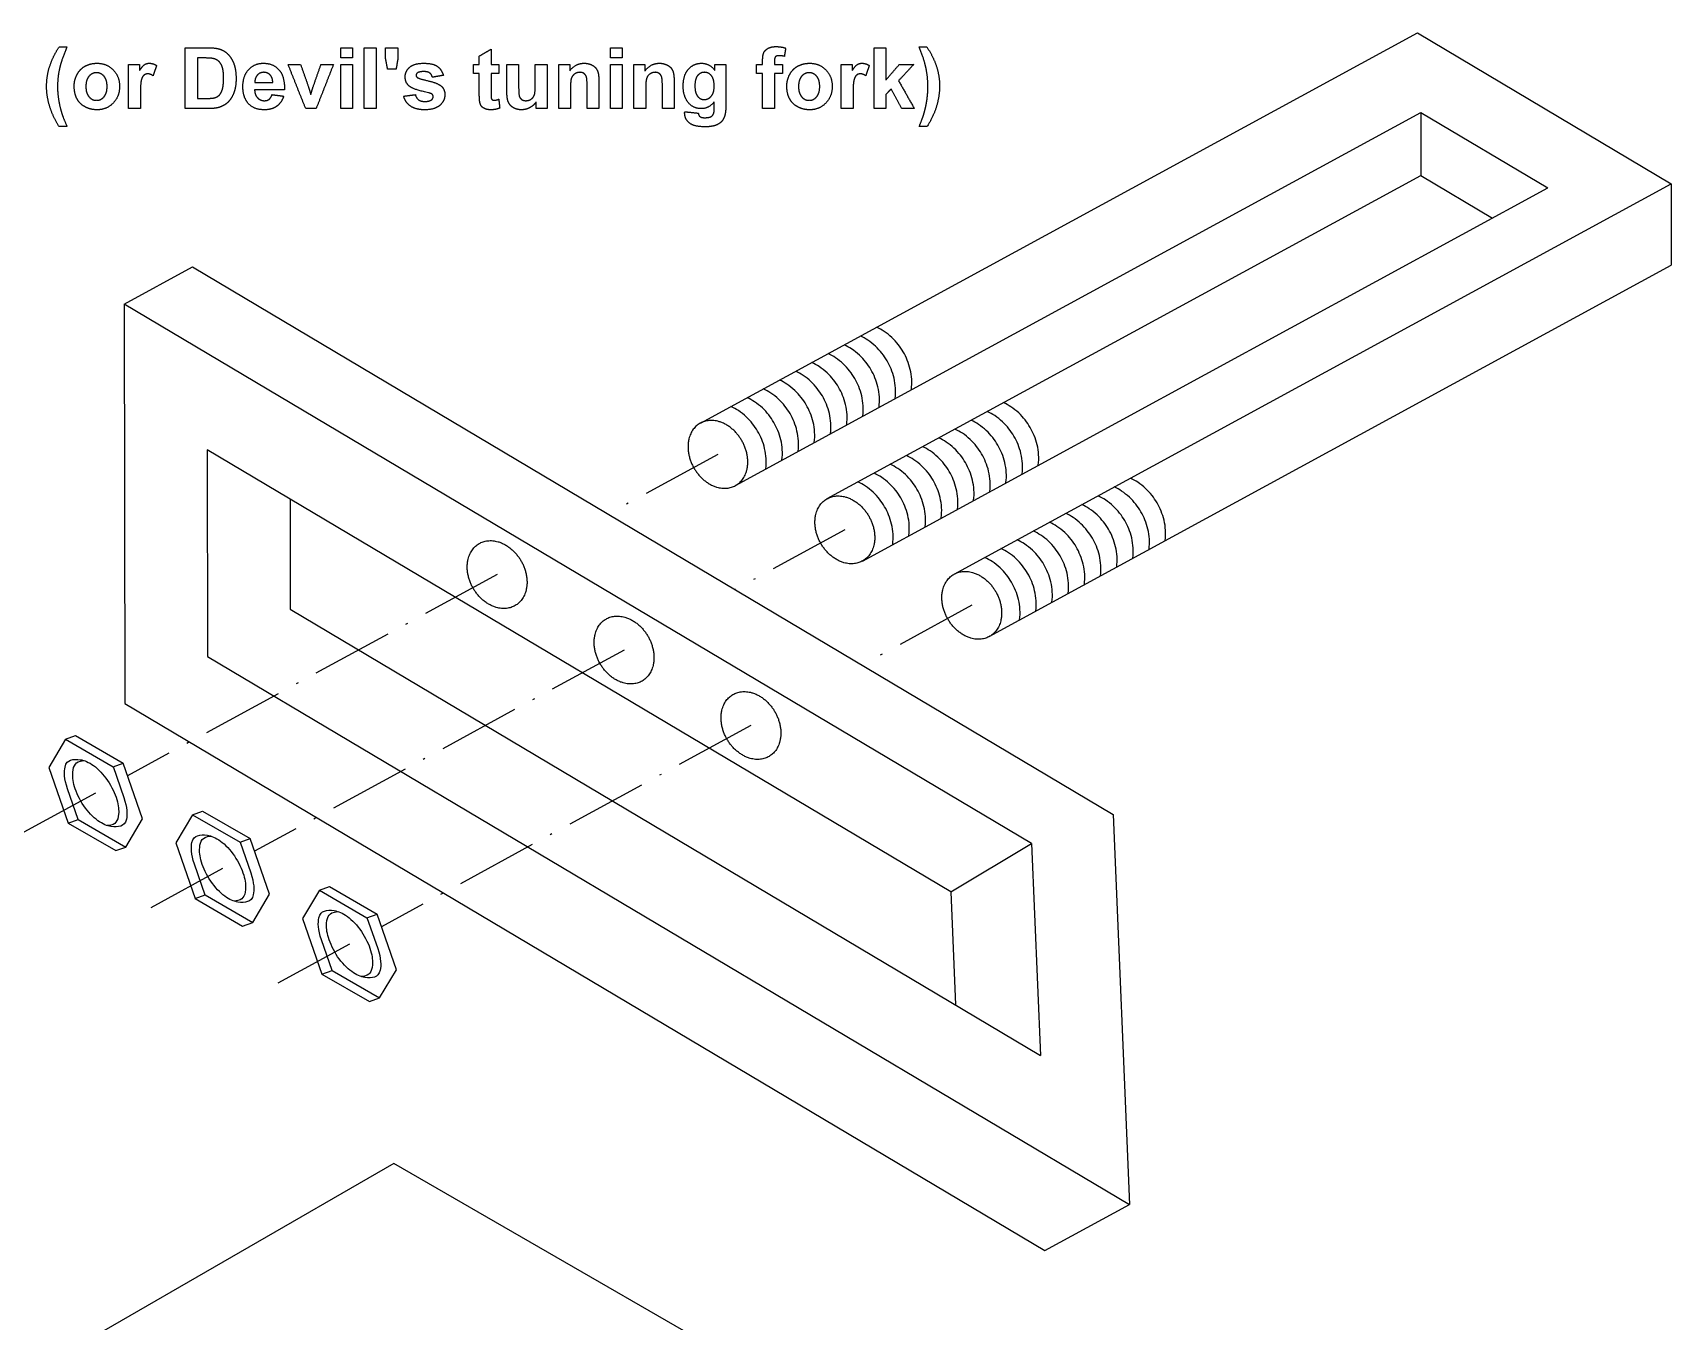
# Model space of a CAD drawing. Header units: millimetres. Extents: x -165 to 187, y -200 to 181.
# Drawn here: x 107.1 to 187.3, y -99.5 to -36.4 of the extents above; entities that cross this region are included whole.
import ezdxf

# ---------------------------------------------------------------- set-up
doc = ezdxf.new("R2010")
doc.units = ezdxf.units.MM
doc.header["$MEASUREMENT"] = 0
doc.linetypes.add('DashDot', pattern=[6, 4, -1, 0, -1])
doc.layers.add('Layer 03', color=5, linetype='Continuous')

msp = doc.modelspace()

# ---------------------------------------------------------------- linework, layer by layer
at = {"layer": 'Layer 03'}
for p, q in [((139.77, -55.529), (174.872, -36.42)), ((174.872, -36.42), (187.3, -43.81)), ((141.485, -58.591), (175.042, -40.324)), ((175.042, -40.324), (181.255, -44.019)), ((145.984, -59.224), (175.042, -43.405)), ((147.699, -62.286), (181.255, -44.019)), ((152.197, -62.918), (187.3, -43.81)), ((175.042, -43.405), (178.55, -45.491)), ((111.566, -49.704), (114.905, -47.886)), ((114.905, -47.886), (159.976, -74.685)), ((153.912, -65.98), (187.3, -47.805)), ((111.566, -49.704), (111.593, -69.256)), ((155.981, -76.113), (111.566, -49.704)), ((152.025, -78.474), (115.627, -56.832)), ((115.627, -56.832), (115.641, -66.95)), ((115.641, -66.95), (160.775, -93.786)), ((111.593, -69.256), (156.637, -96.039)), ((108.691, -71.006), (109.184, -70.827)), ((108.691, -71.006), (111.02, -72.354)), ((111.02, -72.354), (111.513, -72.175)), ((111.018, -72.348), (111.543, -73.855)), ((109.311, -74.94), (108.786, -73.432)), ((114.905, -74.701), (115.398, -74.522)), ((108.817, -75.112), (109.309, -74.934)), ((108.817, -75.112), (111.145, -76.46)), ((114.905, -74.701), (117.234, -76.048)), ((117.231, -76.042), (117.756, -77.55)), ((117.234, -76.048), (117.726, -75.87)), ((155.981, -76.113), (156.414, -86.481)), ((111.145, -76.46), (111.638, -76.282)), ((115.525, -78.635), (115, -77.127)), ((121.119, -78.395), (121.611, -78.216)), ((121.119, -78.395), (123.447, -79.743)), ((152.025, -78.474), (152.256, -84.008)), ((115.03, -78.807), (115.523, -78.628)), ((115.03, -78.807), (117.359, -80.155)), ((117.359, -80.155), (117.851, -79.976)), ((123.445, -79.737), (123.97, -81.244)), ((123.447, -79.743), (123.94, -79.564)), ((121.739, -82.329), (121.214, -80.822)), ((121.244, -82.502), (121.736, -82.323)), ((121.244, -82.502), (123.572, -83.849)), ((123.572, -83.849), (124.065, -83.671)), ((124.761, -91.774), (109.721, -100.458)), ((139.801, -100.458), (124.761, -91.774)), ((156.637, -96.039), (160.775, -93.786))]:
    msp.add_line(p, q, dxfattribs=at)
at = {"layer": 'Layer 03', "linetype": 'DashDot'}
for p, q in [((129.819, -62.944), (111.728, -72.793)), ((136.032, -66.639), (117.941, -76.487)), ((142.246, -70.333), (124.155, -80.182)), ((110.16, -73.646), (105.969, -75.927)), ((116.373, -77.341), (112.183, -79.622)), ((122.587, -81.035), (118.396, -83.317))]:
    msp.add_line(p, q, dxfattribs=at)
at = {"layer": 'Layer 03'}
for points in [[(175.042, -40.324), (175.042, -43.405)], [(187.3, -43.81), (187.3, -47.805)], [(119.681, -59.242), (119.689, -64.644), (156.414, -86.481)], [(108.691, -71.006), (107.868, -72.389), (108.817, -75.112)], [(109.184, -70.827), (111.513, -72.175)], [(111.638, -76.282), (112.461, -74.898), (111.513, -72.175)], [(115.398, -74.522), (117.726, -75.87)], [(109.309, -74.934), (111.638, -76.282)], [(114.905, -74.701), (114.082, -76.084), (115.03, -78.807)], [(159.976, -74.685), (160.775, -93.786)], [(117.851, -79.976), (118.674, -78.593), (117.726, -75.87)], [(152.025, -78.474), (155.981, -76.113)], [(121.119, -78.395), (120.296, -79.778), (121.244, -82.502)], [(121.611, -78.216), (123.94, -79.564)], [(115.523, -78.628), (117.851, -79.976)], [(124.065, -83.671), (124.888, -82.287), (123.94, -79.564)], [(121.736, -82.323), (124.065, -83.671)]]:
    msp.add_lwpolyline(points, dxfattribs=at)
at = {"layer": 'Layer 03', "linetype": 'DashDot'}
for points in [[(140.628, -57.06), (135.254, -59.986)], [(146.841, -60.755), (141.467, -63.68)], [(153.055, -64.449), (147.681, -67.375)]]:
    msp.add_lwpolyline(points, dxfattribs=at)
at = {"layer": 'Layer 03'}
for points in [[(107.951, -37.952), (108.117, -37.499), (108.371, -37.116)], [(108.371, -37.116), (108.566, -37.116), (108.76, -37.116)], [(108.76, -37.116), (108.496, -37.73), (108.397, -38.16)], [(114.538, -37.154), (115.088, -37.154), (115.638, -37.154)], [(114.538, -40.135), (114.538, -38.644), (114.538, -37.154)], [(115.149, -37.654), (115.149, -38.644), (115.149, -39.635)], [(115.42, -37.654), (115.285, -37.654), (115.149, -37.654)], [(115.915, -37.682), (115.789, -37.654), (115.42, -37.654)], [(115.638, -37.154), (116.011, -37.154), (116.206, -37.211)], [(116.195, -37.823), (116.085, -37.719), (115.915, -37.682)], [(116.206, -37.211), (116.469, -37.288), (116.656, -37.485)], [(116.656, -37.485), (116.843, -37.682), (116.94, -37.968)], [(122.168, -37.654), (122.168, -37.404), (122.168, -37.154)], [(122.168, -37.154), (122.455, -37.154), (122.742, -37.154)], [(122.742, -37.654), (122.455, -37.654), (122.168, -37.654)], [(122.742, -37.154), (122.742, -37.404), (122.742, -37.654)], [(123.316, -40.135), (123.316, -38.644), (123.316, -37.154)], [(123.316, -37.154), (123.603, -37.154), (123.89, -37.154)], [(123.89, -37.154), (123.89, -38.644), (123.89, -40.135)], [(124.353, -37.656), (124.353, -37.405), (124.353, -37.154)], [(124.353, -37.154), (124.658, -37.154), (124.964, -37.154)], [(124.459, -38.209), (124.406, -37.932), (124.353, -37.656)], [(124.964, -37.656), (124.918, -37.932), (124.872, -38.209)], [(124.964, -37.154), (124.964, -37.405), (124.964, -37.656)], [(128.945, -37.561), (129.232, -37.394), (129.519, -37.228)], [(128.945, -37.968), (128.945, -37.765), (128.945, -37.561)], [(129.519, -37.228), (129.519, -37.598), (129.519, -37.968)], [(135.371, -37.654), (135.371, -37.404), (135.371, -37.154)], [(135.371, -37.154), (135.658, -37.154), (135.945, -37.154)], [(135.945, -37.654), (135.658, -37.654), (135.371, -37.654)], [(135.945, -37.154), (135.945, -37.404), (135.945, -37.654)], [(142.816, -37.806), (142.816, -37.534), (142.873, -37.4)], [(142.873, -37.4), (142.93, -37.266), (143.084, -37.182)], [(143.084, -37.182), (143.238, -37.098), (143.473, -37.098)], [(143.443, -37.599), (143.39, -37.656), (143.39, -37.818)], [(143.62, -37.542), (143.497, -37.542), (143.443, -37.599)], [(143.473, -37.098), (143.714, -37.098), (143.945, -37.172)], [(143.881, -37.575), (143.745, -37.542), (143.62, -37.542)], [(143.945, -37.172), (143.913, -37.373), (143.881, -37.575)], [(148.279, -40.135), (148.279, -38.644), (148.279, -37.154)], [(148.279, -37.154), (148.566, -37.154), (148.853, -37.154)], [(148.853, -37.154), (148.853, -37.942), (148.853, -38.731)], [(150.818, -38.16), (150.727, -37.73), (150.482, -37.116)], [(150.482, -37.116), (150.668, -37.116), (150.853, -37.116)], [(150.853, -37.116), (151.152, -37.551), (151.317, -38.039)], [(107.76, -39.059), (107.76, -38.474), (107.951, -37.952)], [(108.397, -38.16), (108.297, -38.59), (108.297, -39.071)], [(109.112, -39.021), (109.112, -38.734), (109.252, -38.465)], [(109.252, -38.465), (109.392, -38.196), (109.648, -38.054)], [(109.648, -38.054), (109.905, -37.913), (110.221, -37.913)], [(110.206, -38.376), (109.986, -38.376), (109.836, -38.55)], [(110.574, -38.55), (110.425, -38.376), (110.206, -38.376)], [(110.221, -37.913), (110.71, -37.913), (111.022, -38.234)], [(111.022, -38.234), (111.334, -38.555), (111.334, -39.046)], [(111.779, -40.135), (111.779, -39.052), (111.779, -37.968)], [(111.779, -37.968), (112.047, -37.968), (112.316, -37.968)], [(112.316, -37.968), (112.316, -38.121), (112.316, -38.274)], [(112.316, -38.274), (112.447, -38.057), (112.551, -37.985)], [(112.523, -38.498), (112.444, -38.564), (112.398, -38.738)], [(112.717, -38.431), (112.603, -38.431), (112.523, -38.498)], [(112.551, -37.985), (112.655, -37.913), (112.788, -37.913)], [(112.973, -38.524), (112.835, -38.431), (112.717, -38.431)], [(112.788, -37.913), (112.975, -37.913), (113.149, -38.022)], [(113.149, -38.022), (113.061, -38.273), (112.973, -38.524)], [(116.366, -38.113), (116.304, -37.927), (116.195, -37.823)], [(116.427, -38.645), (116.427, -38.298), (116.366, -38.113)], [(116.94, -37.968), (117.038, -38.254), (117.038, -38.673)], [(117.371, -39.068), (117.371, -38.526), (117.655, -38.219)], [(117.655, -38.219), (117.938, -37.913), (118.371, -37.913)], [(118.079, -38.492), (117.954, -38.626), (117.956, -38.857)], [(118.397, -38.357), (118.204, -38.357), (118.079, -38.492)], [(118.371, -37.913), (118.858, -37.913), (119.139, -38.232)], [(118.702, -38.485), (118.577, -38.357), (118.397, -38.357)], [(118.834, -38.857), (118.828, -38.612), (118.702, -38.485)], [(119.139, -38.232), (119.421, -38.551), (119.408, -39.209)], [(120.447, -40.135), (120.015, -39.052), (119.584, -37.968)], [(119.584, -37.968), (119.89, -37.968), (120.195, -37.968)], [(120.195, -37.968), (120.389, -38.521), (120.583, -39.074)], [(120.809, -39.074), (121.002, -38.521), (121.195, -37.968)], [(121.807, -37.968), (121.381, -39.052), (120.956, -40.135)], [(121.195, -37.968), (121.501, -37.968), (121.807, -37.968)], [(122.168, -40.135), (122.168, -39.052), (122.168, -37.968)], [(122.168, -37.968), (122.455, -37.968), (122.742, -37.968)], [(122.742, -37.968), (122.742, -39.052), (122.742, -40.135)], [(124.872, -38.209), (124.665, -38.209), (124.459, -38.209)], [(125.316, -38.583), (125.316, -38.299), (125.538, -38.106)], [(125.538, -38.106), (125.761, -37.913), (126.228, -37.913)], [(125.918, -38.384), (125.853, -38.43), (125.853, -38.503)], [(125.853, -38.503), (125.853, -38.565), (125.91, -38.609)], [(126.242, -38.32), (126.016, -38.32), (125.918, -38.384)], [(126.228, -37.913), (126.672, -37.913), (126.888, -38.063)], [(126.518, -38.392), (126.421, -38.32), (126.242, -38.32)], [(126.649, -38.598), (126.614, -38.463), (126.518, -38.392)], [(126.888, -38.063), (127.105, -38.212), (127.186, -38.505)], [(128.668, -38.413), (128.668, -38.191), (128.668, -37.968)], [(128.668, -37.968), (128.807, -37.968), (128.945, -37.968)], [(128.945, -38.413), (128.807, -38.413), (128.668, -38.413)], [(128.945, -39.368), (128.945, -38.89), (128.945, -38.413)], [(129.519, -37.968), (129.714, -37.968), (129.908, -37.968)], [(129.908, -38.413), (129.714, -38.413), (129.519, -38.413)], [(129.519, -38.413), (129.519, -38.86), (129.519, -39.307)], [(129.908, -37.968), (129.908, -38.191), (129.908, -38.413)], [(130.297, -39.343), (130.297, -38.656), (130.297, -37.968)], [(130.297, -37.968), (130.584, -37.968), (130.871, -37.968)], [(130.871, -37.968), (130.871, -38.466), (130.871, -38.963)], [(131.686, -38.882), (131.686, -38.425), (131.686, -37.968)], [(131.686, -37.968), (131.973, -37.968), (132.26, -37.968)], [(132.26, -37.968), (132.26, -39.052), (132.26, -40.135)], [(132.834, -40.135), (132.834, -39.052), (132.834, -37.968)], [(132.834, -37.968), (133.103, -37.968), (133.371, -37.968)], [(133.371, -38.284), (133.652, -37.913), (134.077, -37.913)], [(133.371, -37.968), (133.371, -38.126), (133.371, -38.284)], [(133.611, -38.439), (133.495, -38.52), (133.451, -38.655)], [(133.874, -38.357), (133.728, -38.357), (133.611, -38.439)], [(134.07, -38.414), (133.988, -38.357), (133.874, -38.357)], [(134.187, -38.575), (134.151, -38.472), (134.07, -38.414)], [(134.077, -37.913), (134.265, -37.913), (134.42, -37.981)], [(134.42, -37.981), (134.575, -38.05), (134.655, -38.156)], [(134.655, -38.156), (134.735, -38.263), (134.766, -38.398)], [(134.766, -38.398), (134.797, -38.533), (134.797, -38.785)], [(135.371, -40.135), (135.371, -39.052), (135.371, -37.968)], [(135.371, -37.968), (135.658, -37.968), (135.945, -37.968)], [(135.945, -37.968), (135.945, -39.052), (135.945, -40.135)], [(136.519, -40.135), (136.519, -39.052), (136.519, -37.968)], [(136.519, -37.968), (136.788, -37.968), (137.057, -37.968)], [(137.057, -38.284), (137.337, -37.913), (137.763, -37.913)], [(137.057, -37.968), (137.057, -38.126), (137.057, -38.284)], [(137.296, -38.439), (137.18, -38.52), (137.137, -38.655)], [(137.559, -38.357), (137.413, -38.357), (137.296, -38.439)], [(137.755, -38.414), (137.673, -38.357), (137.559, -38.357)], [(137.872, -38.575), (137.836, -38.472), (137.755, -38.414)], [(137.763, -37.913), (137.95, -37.913), (138.105, -37.981)], [(138.105, -37.981), (138.261, -38.05), (138.34, -38.156)], [(138.34, -38.156), (138.42, -38.263), (138.451, -38.398)], [(138.451, -38.398), (138.482, -38.533), (138.482, -38.785)], [(138.927, -39.036), (138.927, -38.49), (139.185, -38.201)], [(139.185, -38.201), (139.443, -37.913), (139.827, -37.913)], [(139.965, -38.357), (139.763, -38.357), (139.632, -38.52)], [(139.827, -37.913), (140.223, -37.913), (140.482, -38.27)], [(140.309, -38.523), (140.173, -38.357), (139.965, -38.357)], [(140.482, -38.27), (140.482, -38.119), (140.482, -37.968)], [(140.482, -37.968), (140.751, -37.968), (141.019, -37.968)], [(141.019, -37.968), (141.019, -38.944), (141.019, -39.919)], [(142.519, -37.968), (142.668, -37.968), (142.816, -37.968)], [(142.519, -38.413), (142.519, -38.191), (142.519, -37.968)], [(142.816, -38.413), (142.668, -38.413), (142.519, -38.413)], [(142.816, -37.968), (142.816, -37.887), (142.816, -37.806)], [(142.816, -40.135), (142.816, -39.274), (142.816, -38.413)], [(143.39, -37.818), (143.39, -37.893), (143.39, -37.968)], [(143.39, -37.968), (143.594, -37.968), (143.797, -37.968)], [(143.797, -38.413), (143.594, -38.413), (143.39, -38.413)], [(143.39, -38.413), (143.39, -39.274), (143.39, -40.135)], [(143.797, -37.968), (143.797, -38.191), (143.797, -38.413)], [(144.001, -39.021), (144.001, -38.734), (144.141, -38.465)], [(144.141, -38.465), (144.281, -38.196), (144.537, -38.054)], [(144.537, -38.054), (144.794, -37.913), (145.11, -37.913)], [(145.094, -38.376), (144.875, -38.376), (144.725, -38.55)], [(145.463, -38.55), (145.314, -38.376), (145.094, -38.376)], [(145.11, -37.913), (145.599, -37.913), (145.911, -38.234)], [(145.911, -38.234), (146.223, -38.555), (146.223, -39.046)], [(146.668, -40.135), (146.668, -39.052), (146.668, -37.968)], [(146.668, -37.968), (146.936, -37.968), (147.205, -37.968)], [(147.205, -37.968), (147.205, -38.121), (147.205, -38.274)], [(147.205, -38.274), (147.335, -38.057), (147.44, -37.985)], [(147.412, -38.498), (147.333, -38.564), (147.287, -38.738)], [(147.606, -38.431), (147.492, -38.431), (147.412, -38.498)], [(147.44, -37.985), (147.544, -37.913), (147.677, -37.913)], [(147.862, -38.524), (147.724, -38.431), (147.606, -38.431)], [(147.677, -37.913), (147.864, -37.913), (148.038, -38.022)], [(148.038, -38.022), (147.95, -38.273), (147.862, -38.524)], [(148.853, -38.731), (149.182, -38.35), (149.51, -37.968)], [(150.214, -37.968), (149.842, -38.371), (149.469, -38.774)], [(149.51, -37.968), (149.862, -37.968), (150.214, -37.968)], [(150.908, -39.071), (150.908, -38.59), (150.818, -38.16)], [(151.317, -38.039), (151.482, -38.527), (151.482, -39.029)], [(107.916, -40.034), (107.76, -39.53), (107.76, -39.059)], [(108.297, -39.071), (108.297, -39.403), (108.357, -39.751)], [(109.252, -39.658), (109.112, -39.396), (109.112, -39.021)], [(109.836, -38.55), (109.686, -38.724), (109.686, -39.052)], [(109.686, -39.052), (109.686, -39.379), (109.836, -39.553)], [(110.723, -39.048), (110.723, -38.724), (110.574, -38.55)], [(110.574, -39.553), (110.723, -39.379), (110.723, -39.048)], [(111.334, -39.046), (111.334, -39.54), (111.019, -39.865)], [(112.398, -38.738), (112.353, -38.911), (112.353, -39.465)], [(116.208, -39.482), (116.304, -39.394), (116.366, -39.193)], [(116.366, -39.193), (116.427, -38.992), (116.427, -38.645)], [(117.038, -38.673), (117.038, -39.041), (116.947, -39.307)], [(117.586, -39.819), (117.371, -39.522), (117.371, -39.068)], [(119.408, -39.209), (118.677, -39.209), (117.945, -39.209)], [(117.945, -39.209), (117.952, -39.463), (118.087, -39.605)], [(117.956, -38.857), (118.395, -38.857), (118.834, -38.857)], [(120.583, -39.074), (120.639, -39.259), (120.695, -39.443)], [(120.695, -39.443), (120.739, -39.303), (120.751, -39.258)], [(120.751, -39.258), (120.778, -39.166), (120.809, -39.074)], [(125.573, -39.075), (125.316, -38.898), (125.316, -38.583)], [(126.453, -39.358), (125.759, -39.202), (125.573, -39.075)], [(125.91, -38.609), (125.987, -38.667), (126.444, -38.773)], [(126.444, -38.773), (126.9, -38.878), (127.081, -39.03)], [(127.186, -38.505), (126.918, -38.552), (126.649, -38.598)], [(127.081, -39.03), (127.26, -39.184), (127.26, -39.459)], [(130.871, -38.963), (130.871, -39.42), (130.903, -39.523)], [(131.644, -39.466), (131.686, -39.347), (131.686, -38.882)], [(133.451, -38.655), (133.408, -38.79), (133.408, -39.153)], [(133.408, -39.153), (133.408, -39.644), (133.408, -40.135)], [(134.223, -39.029), (134.223, -38.678), (134.187, -38.575)], [(134.223, -40.135), (134.223, -39.582), (134.223, -39.029)], [(134.797, -38.785), (134.797, -39.46), (134.797, -40.135)], [(137.137, -38.655), (137.094, -38.79), (137.094, -39.153)], [(137.094, -39.153), (137.094, -39.644), (137.094, -40.135)], [(137.908, -39.029), (137.908, -38.678), (137.872, -38.575)], [(137.908, -40.135), (137.908, -39.582), (137.908, -39.029)], [(138.482, -38.785), (138.482, -39.46), (138.482, -40.135)], [(139.124, -39.765), (138.927, -39.472), (138.927, -39.036)], [(139.632, -38.52), (139.501, -38.682), (139.501, -39.016)], [(139.501, -39.016), (139.501, -39.366), (139.632, -39.528)], [(140.303, -39.524), (140.445, -39.357), (140.445, -39.03)], [(140.445, -39.03), (140.445, -38.689), (140.309, -38.523)], [(144.141, -39.658), (144.001, -39.396), (144.001, -39.021)], [(144.725, -38.55), (144.575, -38.724), (144.575, -39.052)], [(144.575, -39.052), (144.575, -39.379), (144.725, -39.553)], [(145.612, -39.048), (145.612, -38.724), (145.463, -38.55)], [(145.463, -39.553), (145.612, -39.379), (145.612, -39.048)], [(146.223, -39.046), (146.223, -39.54), (145.908, -39.865)], [(147.287, -38.738), (147.242, -38.911), (147.242, -39.465)], [(149.101, -39.173), (148.977, -39.307), (148.853, -39.441)], [(149.64, -40.135), (149.37, -39.654), (149.101, -39.173)], [(149.469, -38.774), (149.86, -39.455), (150.251, -40.135)], [(150.883, -39.533), (150.908, -39.308), (150.908, -39.071)], [(151.482, -39.029), (151.482, -39.452), (151.354, -39.935)], [(108.371, -41.005), (108.073, -40.538), (107.916, -40.034)], [(108.357, -39.751), (108.416, -40.099), (108.52, -40.412)], [(109.661, -40.055), (109.392, -39.92), (109.252, -39.658)], [(110.225, -40.191), (109.929, -40.191), (109.661, -40.055)], [(109.836, -39.553), (109.986, -39.728), (110.206, -39.728)], [(110.206, -39.728), (110.425, -39.728), (110.574, -39.553)], [(111.019, -39.865), (110.704, -40.191), (110.225, -40.191)], [(112.353, -39.465), (112.353, -39.8), (112.353, -40.135)], [(115.149, -39.635), (115.374, -39.635), (115.6, -39.635)], [(115.6, -39.635), (115.852, -39.635), (115.964, -39.606)], [(116.204, -40.072), (116.005, -40.135), (115.671, -40.135)], [(115.964, -39.606), (116.111, -39.57), (116.208, -39.482)], [(116.627, -39.834), (116.471, -39.987), (116.204, -40.072)], [(116.947, -39.307), (116.835, -39.633), (116.627, -39.834)], [(118.425, -40.191), (117.859, -40.191), (117.586, -39.819)], [(118.087, -39.605), (118.222, -39.746), (118.425, -39.746)], [(118.425, -39.746), (118.562, -39.746), (118.656, -39.676)], [(119.022, -40.02), (118.784, -40.191), (118.425, -40.191)], [(118.656, -39.676), (118.749, -39.606), (118.797, -39.45)], [(118.797, -39.45), (119.084, -39.487), (119.371, -39.524)], [(119.371, -39.524), (119.261, -39.85), (119.022, -40.02)], [(125.242, -39.524), (125.529, -39.487), (125.816, -39.45)], [(125.578, -40.011), (125.321, -39.832), (125.242, -39.524)], [(126.277, -40.191), (125.836, -40.191), (125.578, -40.011)], [(125.816, -39.45), (125.853, -39.614), (125.964, -39.698)], [(125.964, -39.698), (126.076, -39.783), (126.277, -39.783)], [(126.277, -39.783), (126.499, -39.783), (126.611, -39.7)], [(127.012, -39.975), (126.764, -40.191), (126.277, -40.191)], [(126.645, -39.434), (126.603, -39.393), (126.453, -39.358)], [(126.611, -39.7), (126.686, -39.642), (126.686, -39.544)], [(126.686, -39.544), (126.686, -39.478), (126.645, -39.434)], [(127.26, -39.459), (127.26, -39.759), (127.012, -39.975)], [(128.964, -39.776), (128.945, -39.675), (128.945, -39.368)], [(129.043, -40.002), (128.986, -39.918), (128.964, -39.776)], [(129.223, -40.138), (129.1, -40.085), (129.043, -40.002)], [(129.945, -40.107), (129.748, -40.191), (129.499, -40.191)], [(129.519, -39.307), (129.519, -39.579), (129.53, -39.624)], [(129.53, -39.624), (129.541, -39.669), (129.58, -39.698)], [(129.58, -39.698), (129.619, -39.728), (129.675, -39.728)], [(129.675, -39.728), (129.752, -39.728), (129.899, -39.673)], [(129.899, -39.673), (129.922, -39.89), (129.945, -40.107)], [(130.374, -39.824), (130.297, -39.65), (130.297, -39.343)], [(130.623, -40.094), (130.451, -39.998), (130.374, -39.824)], [(131.011, -40.191), (130.795, -40.191), (130.623, -40.094)], [(130.903, -39.523), (130.934, -39.626), (131.017, -39.686)], [(131.415, -40.088), (131.223, -40.191), (131.011, -40.191)], [(131.017, -39.686), (131.099, -39.746), (131.226, -39.746)], [(131.226, -39.746), (131.372, -39.746), (131.486, -39.666)], [(131.723, -39.813), (131.606, -39.985), (131.415, -40.088)], [(131.486, -39.666), (131.601, -39.585), (131.644, -39.466)], [(131.723, -40.135), (131.723, -39.974), (131.723, -39.813)], [(139.805, -40.135), (139.375, -40.135), (139.124, -39.765)], [(139.632, -39.528), (139.763, -39.691), (139.955, -39.691)], [(140.445, -39.799), (140.191, -40.135), (139.805, -40.135)], [(139.955, -39.691), (140.161, -39.691), (140.303, -39.524)], [(140.445, -40.111), (140.445, -39.955), (140.445, -39.799)], [(141.019, -39.919), (141.019, -40.303), (140.957, -40.494)], [(144.549, -40.055), (144.281, -39.92), (144.141, -39.658)], [(145.114, -40.191), (144.818, -40.191), (144.549, -40.055)], [(144.725, -39.553), (144.875, -39.728), (145.094, -39.728)], [(145.094, -39.728), (145.314, -39.728), (145.463, -39.553)], [(145.908, -39.865), (145.593, -40.191), (145.114, -40.191)], [(147.242, -39.465), (147.242, -39.8), (147.242, -40.135)], [(148.853, -39.441), (148.853, -39.788), (148.853, -40.135)], [(150.693, -40.453), (150.754, -40.261), (150.806, -40.01)], [(150.806, -40.01), (150.858, -39.759), (150.883, -39.533)], [(151.354, -39.935), (151.207, -40.477), (150.871, -41.005)], [(108.52, -40.412), (108.588, -40.619), (108.76, -41.005)], [(112.353, -40.135), (112.066, -40.135), (111.779, -40.135)], [(115.671, -40.135), (115.105, -40.135), (114.538, -40.135)], [(120.956, -40.135), (120.701, -40.135), (120.447, -40.135)], [(122.742, -40.135), (122.455, -40.135), (122.168, -40.135)], [(123.89, -40.135), (123.603, -40.135), (123.316, -40.135)], [(129.499, -40.191), (129.346, -40.191), (129.223, -40.138)], [(132.26, -40.135), (131.992, -40.135), (131.723, -40.135)], [(133.408, -40.135), (133.121, -40.135), (132.834, -40.135)], [(134.797, -40.135), (134.51, -40.135), (134.223, -40.135)], [(135.945, -40.135), (135.658, -40.135), (135.371, -40.135)], [(137.094, -40.135), (136.807, -40.135), (136.519, -40.135)], [(138.482, -40.135), (138.195, -40.135), (137.908, -40.135)], [(138.999, -40.353), (138.999, -40.324), (139.001, -40.283)], [(139.227, -40.834), (138.999, -40.644), (138.999, -40.353)], [(139.001, -40.283), (139.334, -40.32), (139.668, -40.357)], [(140.001, -41.024), (139.456, -41.024), (139.227, -40.834)], [(139.668, -40.357), (139.683, -40.474), (139.74, -40.517)], [(139.74, -40.517), (139.818, -40.579), (139.987, -40.579)], [(139.987, -40.579), (140.202, -40.579), (140.31, -40.513)], [(140.31, -40.513), (140.383, -40.469), (140.42, -40.37)], [(140.42, -40.37), (140.445, -40.3), (140.445, -40.111)], [(140.781, -40.793), (140.668, -40.901), (140.479, -40.963)], [(140.957, -40.494), (140.894, -40.684), (140.781, -40.793)], [(143.39, -40.135), (143.103, -40.135), (142.816, -40.135)], [(147.242, -40.135), (146.955, -40.135), (146.668, -40.135)], [(148.853, -40.135), (148.566, -40.135), (148.279, -40.135)], [(150.251, -40.135), (149.945, -40.135), (149.64, -40.135)], [(150.482, -41.005), (150.632, -40.645), (150.693, -40.453)], [(108.76, -41.005), (108.566, -41.005), (108.371, -41.005)], [(140.479, -40.963), (140.29, -41.024), (140.001, -41.024)], [(150.871, -41.005), (150.677, -41.005), (150.482, -41.005)]]:
    msp.add_open_spline(points, degree=2, dxfattribs=at)
for points, knots in [([(149.305, -54.334), (149.306, -54.329), (149.328, -54.157), (149.338, -53.818), (149.264, -53.332), (149.12, -52.882), (148.918, -52.474), (148.664, -52.099), (148.35, -51.757), (147.992, -51.472), (147.728, -51.324), (147.601, -51.266)], [4.371146, 4.371146, 4.371146, 4.371146, 4.409656, 5.524305, 6.616638, 7.667988, 8.661584, 9.638778, 10.672132, 11.745738, 12.674998, 12.674998, 12.674998, 12.674998]), ([(150.097, -53.903), (150.098, -53.898), (150.12, -53.726), (150.13, -53.387), (150.056, -52.901), (149.911, -52.451), (149.71, -52.043), (149.456, -51.668), (149.142, -51.326), (148.784, -51.041), (148.52, -50.893), (148.393, -50.835)], [4.371146, 4.371146, 4.371146, 4.371146, 4.409656, 5.524305, 6.616638, 7.667988, 8.661584, 9.638778, 10.672132, 11.745738, 12.674998, 12.674998, 12.674998, 12.674998]), ([(147.721, -55.197), (147.722, -55.191), (147.745, -55.019), (147.754, -54.68), (147.681, -54.194), (147.536, -53.744), (147.335, -53.336), (147.08, -52.962), (146.766, -52.619), (146.408, -52.334), (146.144, -52.186), (146.018, -52.128)], [4.371146, 4.371146, 4.371146, 4.371146, 4.409656, 5.524305, 6.616638, 7.667988, 8.661584, 9.638778, 10.672132, 11.745738, 12.674998, 12.674998, 12.674998, 12.674998]), ([(148.513, -54.765), (148.514, -54.76), (148.537, -54.588), (148.546, -54.249), (148.473, -53.763), (148.328, -53.313), (148.126, -52.905), (147.872, -52.531), (147.558, -52.188), (147.2, -51.903), (146.936, -51.755), (146.809, -51.697)], [4.371146, 4.371146, 4.371146, 4.371146, 4.409656, 5.524305, 6.616638, 7.667988, 8.661584, 9.638778, 10.672132, 11.745738, 12.674998, 12.674998, 12.674998, 12.674998]), ([(146.929, -55.628), (146.93, -55.622), (146.953, -55.45), (146.962, -55.111), (146.889, -54.625), (146.744, -54.175), (146.543, -53.767), (146.288, -53.393), (145.974, -53.05), (145.616, -52.765), (145.353, -52.617), (145.226, -52.559)], [4.371146, 4.371146, 4.371146, 4.371146, 4.409656, 5.524305, 6.616638, 7.667988, 8.661584, 9.638778, 10.672132, 11.745738, 12.674998, 12.674998, 12.674998, 12.674998]), ([(145.346, -56.49), (145.346, -56.484), (145.369, -56.312), (145.379, -55.973), (145.305, -55.488), (145.16, -55.038), (144.959, -54.629), (144.704, -54.255), (144.391, -53.912), (144.032, -53.627), (143.769, -53.48), (143.642, -53.422)], [4.371146, 4.371146, 4.371146, 4.371146, 4.409656, 5.524305, 6.616638, 7.667988, 8.661584, 9.638778, 10.672132, 11.745738, 12.674998, 12.674998, 12.674998, 12.674998]), ([(146.137, -56.059), (146.138, -56.053), (146.161, -55.881), (146.17, -55.542), (146.097, -55.057), (145.952, -54.606), (145.751, -54.198), (145.496, -53.824), (145.182, -53.481), (144.824, -53.196), (144.561, -53.049), (144.434, -52.99)], [4.371146, 4.371146, 4.371146, 4.371146, 4.409656, 5.524305, 6.616638, 7.667988, 8.661584, 9.638778, 10.672132, 11.745738, 12.674998, 12.674998, 12.674998, 12.674998]), ([(143.762, -57.352), (143.762, -57.346), (143.785, -57.174), (143.795, -56.836), (143.721, -56.35), (143.576, -55.9), (143.375, -55.491), (143.121, -55.117), (142.807, -54.774), (142.448, -54.489), (142.185, -54.342), (142.058, -54.284)], [4.371146, 4.371146, 4.371146, 4.371146, 4.409656, 5.524305, 6.616638, 7.667988, 8.661584, 9.638778, 10.672132, 11.745738, 12.674998, 12.674998, 12.674998, 12.674998]), ([(144.554, -56.921), (144.554, -56.915), (144.577, -56.743), (144.587, -56.405), (144.513, -55.919), (144.368, -55.469), (144.167, -55.06), (143.912, -54.686), (143.599, -54.343), (143.24, -54.058), (142.977, -53.911), (142.85, -53.853)], [4.371146, 4.371146, 4.371146, 4.371146, 4.409656, 5.524305, 6.616638, 7.667988, 8.661584, 9.638778, 10.672132, 11.745738, 12.674998, 12.674998, 12.674998, 12.674998]), ([(156.31, -57.598), (156.311, -57.592), (156.334, -57.42), (156.344, -57.081), (156.27, -56.596), (156.125, -56.146), (155.924, -55.737), (155.669, -55.363), (155.356, -55.02), (154.997, -54.735), (154.734, -54.588), (154.607, -54.53)], [4.371146, 4.371146, 4.371146, 4.371146, 4.409656, 5.524305, 6.616638, 7.667988, 8.661584, 9.638778, 10.672132, 11.745738, 12.674998, 12.674998, 12.674998, 12.674998]), ([(142.97, -57.783), (142.971, -57.777), (142.993, -57.606), (143.003, -57.267), (142.929, -56.781), (142.784, -56.331), (142.583, -55.922), (142.329, -55.548), (142.015, -55.205), (141.657, -54.92), (141.393, -54.773), (141.266, -54.715)], [4.371146, 4.371146, 4.371146, 4.371146, 4.409656, 5.524305, 6.616638, 7.667988, 8.661584, 9.638778, 10.672132, 11.745738, 12.674998, 12.674998, 12.674998, 12.674998]), ([(155.519, -58.029), (155.519, -58.023), (155.542, -57.851), (155.552, -57.513), (155.478, -57.027), (155.333, -56.577), (155.132, -56.168), (154.877, -55.794), (154.564, -55.451), (154.205, -55.166), (153.942, -55.019), (153.815, -54.961)], [4.371146, 4.371146, 4.371146, 4.371146, 4.409656, 5.524305, 6.616638, 7.667988, 8.661584, 9.638778, 10.672132, 11.745738, 12.674998, 12.674998, 12.674998, 12.674998]), ([(153.935, -58.891), (153.936, -58.885), (153.958, -58.714), (153.968, -58.375), (153.894, -57.889), (153.749, -57.439), (153.548, -57.03), (153.294, -56.656), (152.98, -56.313), (152.621, -56.028), (152.358, -55.881), (152.231, -55.823)], [4.371146, 4.371146, 4.371146, 4.371146, 4.409656, 5.524305, 6.616638, 7.667988, 8.661584, 9.638778, 10.672132, 11.745738, 12.674998, 12.674998, 12.674998, 12.674998]), ([(154.727, -58.46), (154.727, -58.454), (154.75, -58.282), (154.76, -57.944), (154.686, -57.458), (154.541, -57.008), (154.34, -56.599), (154.086, -56.225), (153.772, -55.882), (153.413, -55.597), (153.15, -55.45), (153.023, -55.392)], [4.371146, 4.371146, 4.371146, 4.371146, 4.409656, 5.524305, 6.616638, 7.667988, 8.661584, 9.638778, 10.672132, 11.745738, 12.674998, 12.674998, 12.674998, 12.674998]), ([(152.351, -59.753), (152.352, -59.748), (152.374, -59.576), (152.384, -59.237), (152.31, -58.751), (152.166, -58.301), (151.964, -57.893), (151.71, -57.518), (151.396, -57.176), (151.038, -56.891), (150.774, -56.743), (150.647, -56.685)], [4.371146, 4.371146, 4.371146, 4.371146, 4.409656, 5.524305, 6.616638, 7.667988, 8.661584, 9.638778, 10.672132, 11.745738, 12.674998, 12.674998, 12.674998, 12.674998]), ([(153.143, -59.322), (153.144, -59.316), (153.166, -59.145), (153.176, -58.806), (153.102, -58.32), (152.957, -57.87), (152.756, -57.462), (152.502, -57.087), (152.188, -56.744), (151.83, -56.459), (151.566, -56.312), (151.439, -56.254)], [4.371146, 4.371146, 4.371146, 4.371146, 4.409656, 5.524305, 6.616638, 7.667988, 8.661584, 9.638778, 10.672132, 11.745738, 12.674998, 12.674998, 12.674998, 12.674998]), ([(150.767, -60.615), (150.768, -60.61), (150.791, -60.438), (150.8, -60.099), (150.727, -59.613), (150.582, -59.163), (150.38, -58.755), (150.126, -58.381), (149.812, -58.038), (149.454, -57.753), (149.19, -57.605), (149.063, -57.547)], [4.371146, 4.371146, 4.371146, 4.371146, 4.409656, 5.524305, 6.616638, 7.667988, 8.661584, 9.638778, 10.672132, 11.745738, 12.674998, 12.674998, 12.674998, 12.674998]), ([(151.559, -60.184), (151.56, -60.179), (151.583, -60.007), (151.592, -59.668), (151.518, -59.182), (151.374, -58.732), (151.172, -58.324), (150.918, -57.949), (150.604, -57.607), (150.246, -57.322), (149.982, -57.174), (149.855, -57.116)], [4.371146, 4.371146, 4.371146, 4.371146, 4.409656, 5.524305, 6.616638, 7.667988, 8.661584, 9.638778, 10.672132, 11.745738, 12.674998, 12.674998, 12.674998, 12.674998]), ([(149.183, -61.478), (149.184, -61.472), (149.207, -61.3), (149.216, -60.961), (149.143, -60.475), (148.998, -60.025), (148.797, -59.617), (148.542, -59.243), (148.228, -58.9), (147.87, -58.615), (147.607, -58.467), (147.48, -58.409)], [4.371146, 4.371146, 4.371146, 4.371146, 4.409656, 5.524305, 6.616638, 7.667988, 8.661584, 9.638778, 10.672132, 11.745738, 12.674998, 12.674998, 12.674998, 12.674998]), ([(149.975, -61.047), (149.976, -61.041), (149.999, -60.869), (150.008, -60.53), (149.935, -60.044), (149.79, -59.594), (149.589, -59.186), (149.334, -58.812), (149.02, -58.469), (148.662, -58.184), (148.399, -58.036), (148.272, -57.978)], [4.371146, 4.371146, 4.371146, 4.371146, 4.409656, 5.524305, 6.616638, 7.667988, 8.661584, 9.638778, 10.672132, 11.745738, 12.674998, 12.674998, 12.674998, 12.674998]), ([(162.524, -61.292), (162.525, -61.287), (162.548, -61.115), (162.557, -60.776), (162.483, -60.29), (162.339, -59.84), (162.137, -59.432), (161.883, -59.057), (161.569, -58.715), (161.211, -58.43), (160.947, -58.282), (160.82, -58.224)], [4.371146, 4.371146, 4.371146, 4.371146, 4.409656, 5.524305, 6.616638, 7.667988, 8.661584, 9.638778, 10.672132, 11.745738, 12.674998, 12.674998, 12.674998, 12.674998]), ([(160.94, -62.155), (160.941, -62.149), (160.964, -61.977), (160.973, -61.638), (160.9, -61.152), (160.755, -60.702), (160.554, -60.294), (160.299, -59.92), (159.985, -59.577), (159.627, -59.292), (159.364, -59.144), (159.237, -59.086)], [4.371146, 4.371146, 4.371146, 4.371146, 4.409656, 5.524305, 6.616638, 7.667988, 8.661584, 9.638778, 10.672132, 11.745738, 12.674998, 12.674998, 12.674998, 12.674998]), ([(161.732, -61.723), (161.733, -61.718), (161.756, -61.546), (161.765, -61.207), (161.692, -60.721), (161.547, -60.271), (161.345, -59.863), (161.091, -59.489), (160.777, -59.146), (160.419, -58.861), (160.155, -58.713), (160.028, -58.655)], [4.371146, 4.371146, 4.371146, 4.371146, 4.409656, 5.524305, 6.616638, 7.667988, 8.661584, 9.638778, 10.672132, 11.745738, 12.674998, 12.674998, 12.674998, 12.674998]), ([(159.356, -63.017), (159.357, -63.011), (159.38, -62.839), (159.389, -62.5), (159.316, -62.015), (159.171, -61.564), (158.97, -61.156), (158.715, -60.782), (158.401, -60.439), (158.043, -60.154), (157.78, -60.007), (157.653, -59.948)], [4.371146, 4.371146, 4.371146, 4.371146, 4.409656, 5.524305, 6.616638, 7.667988, 8.661584, 9.638778, 10.672132, 11.745738, 12.674998, 12.674998, 12.674998, 12.674998]), ([(160.148, -62.586), (160.149, -62.58), (160.172, -62.408), (160.181, -62.069), (160.108, -61.583), (159.963, -61.133), (159.762, -60.725), (159.507, -60.351), (159.193, -60.008), (158.835, -59.723), (158.572, -59.575), (158.445, -59.517)], [4.371146, 4.371146, 4.371146, 4.371146, 4.409656, 5.524305, 6.616638, 7.667988, 8.661584, 9.638778, 10.672132, 11.745738, 12.674998, 12.674998, 12.674998, 12.674998]), ([(157.773, -63.879), (157.773, -63.873), (157.796, -63.701), (157.806, -63.363), (157.732, -62.877), (157.587, -62.427), (157.386, -62.018), (157.131, -61.644), (156.818, -61.301), (156.459, -61.016), (156.196, -60.869), (156.069, -60.811)], [4.371146, 4.371146, 4.371146, 4.371146, 4.409656, 5.524305, 6.616638, 7.667988, 8.661584, 9.638778, 10.672132, 11.745738, 12.674998, 12.674998, 12.674998, 12.674998]), ([(158.565, -63.448), (158.565, -63.442), (158.588, -63.27), (158.598, -62.931), (158.524, -62.446), (158.379, -61.996), (158.178, -61.587), (157.923, -61.213), (157.61, -60.87), (157.251, -60.585), (156.988, -60.438), (156.861, -60.38)], [4.371146, 4.371146, 4.371146, 4.371146, 4.409656, 5.524305, 6.616638, 7.667988, 8.661584, 9.638778, 10.672132, 11.745738, 12.674998, 12.674998, 12.674998, 12.674998]), ([(156.189, -64.741), (156.19, -64.735), (156.212, -64.564), (156.222, -64.225), (156.148, -63.739), (156.003, -63.289), (155.802, -62.88), (155.548, -62.506), (155.234, -62.163), (154.876, -61.878), (154.612, -61.731), (154.485, -61.673)], [4.371146, 4.371146, 4.371146, 4.371146, 4.409656, 5.524305, 6.616638, 7.667988, 8.661584, 9.638778, 10.672132, 11.745738, 12.674998, 12.674998, 12.674998, 12.674998]), ([(156.981, -64.31), (156.981, -64.304), (157.004, -64.132), (157.014, -63.794), (156.94, -63.308), (156.795, -62.858), (156.594, -62.449), (156.34, -62.075), (156.026, -61.732), (155.667, -61.447), (155.404, -61.3), (155.277, -61.242)], [4.371146, 4.371146, 4.371146, 4.371146, 4.409656, 5.524305, 6.616638, 7.667988, 8.661584, 9.638778, 10.672132, 11.745738, 12.674998, 12.674998, 12.674998, 12.674998]), ([(155.397, -65.172), (155.398, -65.166), (155.42, -64.995), (155.43, -64.656), (155.356, -64.17), (155.211, -63.72), (155.01, -63.312), (154.756, -62.937), (154.442, -62.594), (154.084, -62.309), (153.82, -62.162), (153.693, -62.104)], [4.371146, 4.371146, 4.371146, 4.371146, 4.409656, 5.524305, 6.616638, 7.667988, 8.661584, 9.638778, 10.672132, 11.745738, 12.674998, 12.674998, 12.674998, 12.674998]), ([(108.786, -73.432), (108.617, -72.944), (108.613, -72.221), (108.908, -72.003), (109.391, -71.957), (110.044, -72.207), (110.789, -72.985), (111.27, -74.012), (111.316, -74.728), (111.198, -75.067), (111.006, -75.216), (110.727, -75.235)], [-19.290761, -19.290761, -19.290761, -19.290761, -13.251592, -7.212423, -1.173253, 4.865916, 10.905086, 16.944255, 22.983425, 29.022594, 34.125325, 34.125325, 34.125325, 34.125325]), ([(111.543, -73.855), (111.713, -74.343), (111.717, -75.067), (111.421, -75.284), (110.939, -75.331), (110.286, -75.081), (109.54, -74.303), (109.059, -73.276), (109.013, -72.56), (109.132, -72.221), (109.323, -72.072), (109.602, -72.053)], [-19.290761, -19.290761, -19.290761, -19.290761, -13.251592, -7.212423, -1.173253, 4.865916, 10.905086, 16.944255, 22.983425, 29.022594, 34.125325, 34.125325, 34.125325, 34.125325]), ([(115, -77.127), (114.83, -76.639), (114.826, -75.915), (115.122, -75.698), (115.604, -75.652), (116.257, -75.901), (117.003, -76.68), (117.484, -77.707), (117.53, -78.422), (117.411, -78.761), (117.22, -78.91), (116.941, -78.929)], [-19.290761, -19.290761, -19.290761, -19.290761, -13.251592, -7.212423, -1.173253, 4.865916, 10.905086, 16.944255, 22.983425, 29.022594, 34.125325, 34.125325, 34.125325, 34.125325]), ([(117.756, -77.55), (117.926, -78.038), (117.93, -78.762), (117.634, -78.979), (117.152, -79.025), (116.499, -78.776), (115.754, -77.997), (115.273, -76.97), (115.227, -76.255), (115.345, -75.916), (115.536, -75.766), (115.815, -75.747)], [-19.290761, -19.290761, -19.290761, -19.290761, -13.251592, -7.212423, -1.173253, 4.865916, 10.905086, 16.944255, 22.983425, 29.022594, 34.125325, 34.125325, 34.125325, 34.125325]), ([(121.214, -80.822), (121.044, -80.334), (121.04, -79.61), (121.336, -79.392), (121.818, -79.346), (122.471, -79.596), (123.216, -80.374), (123.697, -81.401), (123.743, -82.117), (123.625, -82.456), (123.433, -82.605), (123.154, -82.624)], [-19.290761, -19.290761, -19.290761, -19.290761, -13.251592, -7.212423, -1.173253, 4.865916, 10.905086, 16.944255, 22.983425, 29.022594, 34.125325, 34.125325, 34.125325, 34.125325]), ([(123.97, -81.244), (124.14, -81.732), (124.144, -82.456), (123.848, -82.674), (123.366, -82.72), (122.713, -82.47), (121.967, -81.692), (121.486, -80.665), (121.44, -79.949), (121.559, -79.61), (121.75, -79.461), (122.029, -79.442)], [-19.290761, -19.290761, -19.290761, -19.290761, -13.251592, -7.212423, -1.173253, 4.865916, 10.905086, 16.944255, 22.983425, 29.022594, 34.125325, 34.125325, 34.125325, 34.125325])]:
    msp.add_open_spline(points, degree=3, knots=knots, dxfattribs=at)
for points, weights, knots in [([(139.77, -55.529), (139.757, -55.537), (139.743, -55.544), (138.577, -56.225), (139.461, -57.741), (140.326, -59.222), (141.485, -58.591)], [0.990771367013, 0.995310603448, 1, 0.707106781187, 1, 0.711796179266, 0.990771364056], [3.116443, 3.116443, 3.116443, 3.141593, 3.141593, 4.712389, 4.712389, 6.258036, 6.258036, 6.258036]), ([(141.485, -58.591), (141.499, -58.584), (141.512, -58.576), (142.678, -57.896), (141.794, -56.38), (140.93, -54.898), (139.77, -55.529)], [0.990771364056, 0.995310601921, 1, 0.707106781187, 1, 0.711796177739, 0.990771367013], [6.258036, 6.258036, 6.258036, 6.283185, 6.283185, 7.853982, 7.853982, 9.399629, 9.399629, 9.399629]), ([(147.726, -62.271), (148.892, -61.59), (148.008, -60.074), (147.123, -58.558), (145.957, -59.239), (144.791, -59.919), (145.675, -61.435), (146.559, -62.951), (147.726, -62.271)], [1, 0.707106781187, 1, 0.707106781187, 1, 0.707106781187, 1, 0.707106781187, 1], [0, 0, 0, 1.570796, 1.570796, 3.141593, 3.141593, 4.712389, 4.712389, 6.283185, 6.283185, 6.283185]), ([(130.703, -64.46), (131.869, -63.78), (130.985, -62.264), (130.101, -60.748), (128.934, -61.428), (127.768, -62.109), (128.652, -63.625), (129.537, -65.141), (130.703, -64.46)], [1, 0.707106781187, 1, 0.707106781187, 1, 0.707106781187, 1, 0.707106781187, 1], [0, 0, 0, 1.570796, 1.570796, 3.141593, 3.141593, 4.712389, 4.712389, 6.283185, 6.283185, 6.283185]), ([(153.939, -65.965), (155.106, -65.285), (154.221, -63.769), (153.337, -62.253), (152.171, -62.933), (151.004, -63.614), (151.888, -65.13), (152.773, -66.646), (153.939, -65.965)], [1, 0.707106781187, 1, 0.707106781187, 1, 0.707106781187, 1, 0.707106781187, 1], [0, 0, 0, 1.570796, 1.570796, 3.141593, 3.141593, 4.712389, 4.712389, 6.283185, 6.283185, 6.283185]), ([(136.917, -68.155), (138.083, -67.474), (137.199, -65.959), (136.314, -64.443), (135.148, -65.123), (133.981, -65.803), (134.866, -67.319), (135.75, -68.835), (136.917, -68.155)], [1, 0.707106781187, 1, 0.707106781187, 1, 0.707106781187, 1, 0.707106781187, 1], [0, 0, 0, 1.570796, 1.570796, 3.141593, 3.141593, 4.712389, 4.712389, 6.283185, 6.283185, 6.283185]), ([(143.13, -71.849), (144.296, -71.169), (143.412, -69.653), (142.528, -68.137), (141.361, -68.818), (140.195, -69.498), (141.079, -71.014), (141.964, -72.53), (143.13, -71.849)], [1, 0.707106781187, 1, 0.707106781187, 1, 0.707106781187, 1, 0.707106781187, 1], [0, 0, 0, 1.570796, 1.570796, 3.141593, 3.141593, 4.712389, 4.712389, 6.283185, 6.283185, 6.283185])]:
    msp.add_rational_spline(points, weights, degree=2, knots=knots, dxfattribs=at)

doc.saveas('drawing.dxf')
